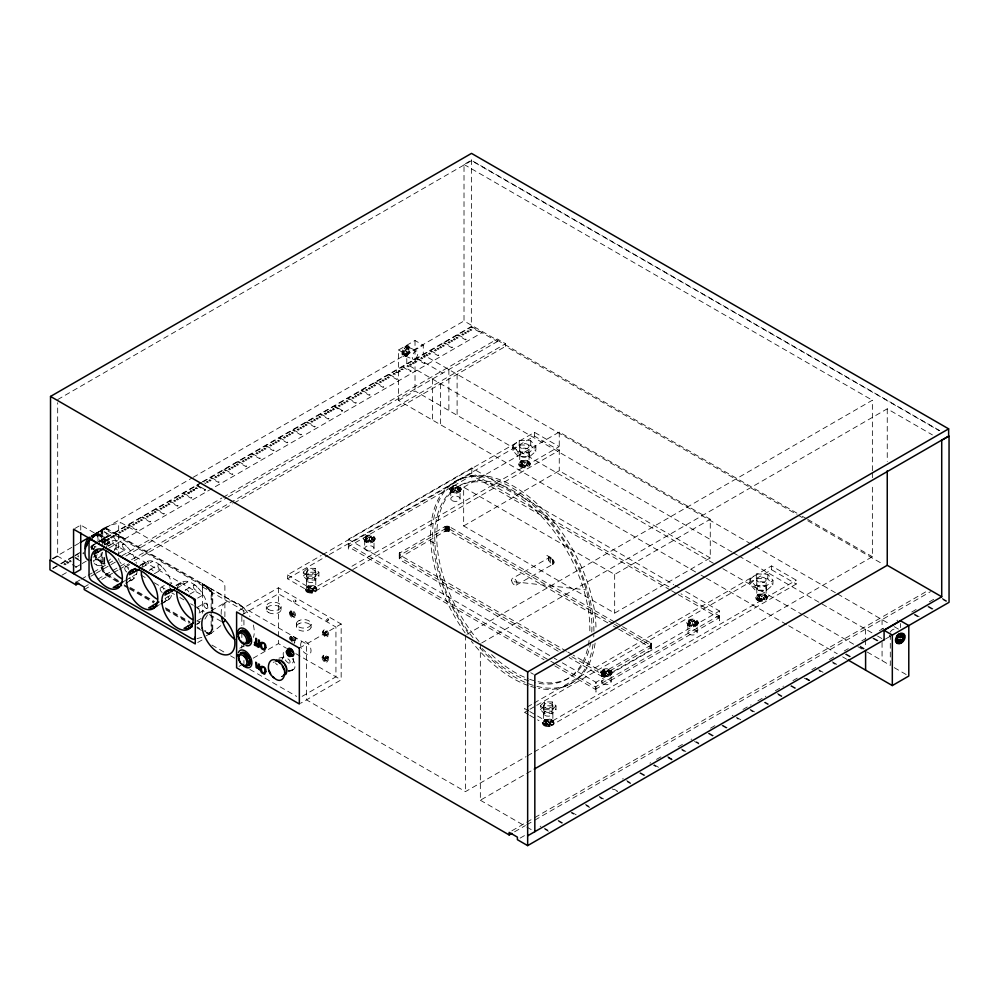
<?xml version="1.0" encoding="UTF-8"?>
<svg xmlns="http://www.w3.org/2000/svg" width="999" height="999" viewBox="0 0 999 999"><rect width="100%" height="100%" fill="white"/><g stroke="black" fill="none" stroke-linecap="round" stroke-linejoin="round"><path stroke-width="0.75" stroke-dasharray="5 3.75" d="M552.684 564.235L552.684 558.791L546.853 555.369M554.845 665.933L595.342 689.31L595.991 682.28L719.505 610.976L719.505 620.766L718.843 615.634L681.043 593.818M595.342 689.31L718.843 618.006L719.505 610.976L681.817 589.21M622.602 626.635L650.824 642.919L651.298 644.929L604.482 671.803L601.435 671.428L573.226 655.144M651.585 644.155L650.824 650.137L604.482 676.56L601.435 676.186L569.193 657.567M101.798 532.854L101.948 531.58A7.005 4.046 60 0 1 105.457 529.557L207.642 588.561A7.005 4.046 60 0 1 211.151 594.63L211.151 630.869A7.005 4.046 60 0 1 207.642 632.891M212.125 629.12L211.975 630.394A7.005 4.046 60 0 1 208.466 632.417L204.595 630.357M324.725 633.641L323.801 631.793M325.524 634.103L326.785 635.227L325.524 634.103L324.937 635.776L324.887 633.553L323.464 632.529M324.9 633.016L325.487 631.343L326.111 631.905C323.963 633.553 328.833 635.976 325.686 633.478M324.937 635.776L325.362 634.203M325.524 633.566L326.111 631.905M326.623 635.327L326.96 634.602M614.535 621.977L448.888 526.398L445.005 526.56L399.25 553.309L399.887 555.069L566.508 651.261M106.443 547.14C107.542 542.22 112.687 539.248 117.507 540.759A22.128 12.775 60 0 1 136.376 563.299M137.2 569.58A22.128 12.775 60 0 1 136.663 573.95L135.102 577.397L132.617 579.707L125.886 583.591M141.846 567.582C142.957 562.662 148.102 559.69 152.909 561.201A22.128 12.775 60 0 1 171.778 583.741M177.26 588.024C178.359 583.104 183.504 580.132 188.312 581.643A22.128 12.775 60 0 1 208.004 610.464M207.48 614.822L204.695 619.417M281.98 659.515L283.316 657.604M282.143 658.054L283.491 656.73M323.651 656.855L324.45 658.728L323.164 657.417C324.188 655.756 325.637 660.539 323.489 656.955M325.025 659.44L326.149 660.839L325.025 659.44L324.038 660.689L323.476 659.989L324.45 658.728M324.613 658.366L325.599 657.105L326.161 657.804L325.187 659.065L325.986 660.938M326.149 660.839L325.187 659.065M282.18 657.979L282.729 657.28M104.283 544.03L104.283 537.799L96.041 533.041L92.757 536.85L91.109 535.901M97.877 541.495A9.316 5.382 -60 0 0 93.219 534.865L91.933 535.414L93.581 536.376L96.866 532.567L99.438 531.48A16.296 9.416 -60 0 1 106.905 545.654M97.09 533.166L93.794 536.975L91.521 536.613L92.969 537.45L97.09 533.166L104.695 537.562L104.695 545.067M91.221 538.399L102.66 528.758M406.156 349.088L407.842 347.477L408.678 347.839L408.903 350.012L407.192 351.573L407.442 353.671L405.681 355.307L404.857 354.932L404.645 352.822L405.482 353.184L403.783 354.782L402.947 354.408L402.722 352.235L404.433 350.661L404.195 348.564L405.944 346.94L406.78 347.315L406.98 349.463L406.156 349.088L405.944 346.94M406.98 349.463L408.678 347.839M303.321 572.127L307.367 568.269L315.16 568.369L318.918 572.315L318.918 576.211L314.885 580.069L307.08 579.969L303.321 576.023L303.321 572.127L307.08 576.073L307.08 579.969M303.321 576.023L307.367 572.177L315.16 572.265L318.918 576.211M307.08 576.073L314.885 576.161L318.918 572.315M540.409 705.719L544.455 701.86L552.247 701.96L556.006 705.906L556.006 709.802L551.972 713.661L544.168 713.561L540.409 709.615L540.409 705.719L544.168 709.665L544.168 713.561M540.409 709.615L544.455 705.769L552.247 705.856L556.006 709.802M544.168 709.665L551.972 709.765L556.006 705.906M220.804 625.649L211.264 633.216M402.947 354.408L404.645 352.822M403.783 354.782L403.546 352.597L405.269 351.024L405.02 348.938L406.78 347.315M404.857 354.932L406.605 353.309L406.368 351.211L408.079 349.65L407.842 347.477M161.289 604.033L168.019 600.149L170.504 597.839L172.078 594.38L163.062 599.587M293.644 600.561C292.52 602.834 296.978 602.322 295.879 600.349C293.831 598.925 294.131 600.811 294.568 602.172M294.955 599.812L295.879 601.41M293.644 638.299C292.52 640.571 296.978 640.047 295.879 638.074C293.718 636.688 294.181 638.523 294.568 639.897M295.092 637.499L295.879 639.148M326.461 619.392L327.11 621.078L328.659 619.43L327.772 618.631L326.323 619.43L327.247 621.028M327.635 618.681L328.559 620.279M282.48 675.848L281.543 676.71L285.077 674.675M326.461 657.13L327.11 658.803L328.659 657.155L327.772 656.368L326.323 657.167L327.247 658.766M327.635 656.405L328.559 658.016M512.862 445.866L519.218 440.309L530.731 440.709L535.876 446.665L535.876 451.236L529.52 456.78L518.019 456.381L512.862 450.424L512.862 445.866L518.019 451.823L518.019 456.381M512.862 450.424L519.218 444.88L530.731 445.279L535.876 451.236M518.019 451.823L529.52 452.222L535.876 446.665M749.949 579.457L756.305 573.901L767.819 574.3L772.964 580.257L772.964 584.827L766.608 590.372L755.107 589.972L749.949 584.015L749.949 579.457L755.107 585.414L755.107 589.972M749.949 584.015L756.305 578.471L767.819 578.871L772.964 584.827M755.107 585.414L766.608 585.814L772.964 580.257M373.389 541.558L374.238 540.884M459.453 491.92L460.314 491.246M610.476 675.149L611.338 674.475M696.553 625.511L697.402 624.837M549.425 557.38L548.851 558.054A3.846 2.198 60.4 0 0 550.811 563.486A3.846 2.198 60.4 0 0 554.033 562.3L552.684 558.791A3.846 2.198 60.4 0 0 549.987 557.217L512.412 578.409M307.105 586.625L307.829 586.101M520.367 461.376L521.091 460.839M544.193 720.217L544.917 719.692M757.454 594.967L758.179 594.43M96.041 533.041L93.469 534.915A16.296 9.416 -60 0 0 91.583 536.8M91.933 549.075L92.258 545.991A4.071 2.348 -60 0 0 93.556 544.38M91.933 546.228L91.109 546.703M104.283 537.799L101.711 539.672A16.296 9.416 -60 0 0 99.813 541.558M94.118 552.722L96.866 559.065L99.438 557.192A16.296 9.416 -60 0 0 103.871 551.972M371.316 536.076L369.343 538.099L371.316 536.076L373.364 537.25L371.341 539.235L373.364 537.25M457.38 486.426L455.407 488.461L457.38 486.426L459.428 487.612L457.405 489.597L459.428 487.612M608.403 669.667L606.43 671.69L608.403 669.667L610.451 670.841L608.428 672.827L610.451 670.841M694.48 620.029L692.494 622.052L694.48 620.029L696.528 621.203L694.505 623.189L696.528 621.203M365.309 540.397L367.32 538.399L365.309 540.397L367.37 541.583L369.355 539.547L371.316 541.583L373.376 540.397L371.341 538.386M367.37 541.583L369.355 539.547M451.373 490.746L453.384 488.748L451.373 490.746L453.434 491.933L455.419 489.91L457.392 491.933L459.44 490.746L457.405 488.736M453.434 491.933L455.419 489.91M606.443 673.151L604.457 674.313L602.397 673.126L604.457 675.174L606.443 673.151L608.416 675.174L606.443 674M690.471 623.201L690.471 622.352L688.461 624.338L690.521 625.536L692.507 623.501L694.48 625.524L692.507 623.501M690.521 625.536L692.507 624.363M796.89 513.149L464.011 320.954L464.011 164.473L471.341 160.24L939.609 430.581M57.68 399.575L471.503 160.664L939.172 430.669M74.763 528.533L80.744 525.087L202.435 595.342L202.597 583.841L243.931 607.704L243.931 613.798M695.616 571.99L398.564 400.487L398.564 350L415.022 340.497L423.264 345.254L423.264 354.757L753.895 545.654M52.335 558.641L73.277 546.54M74.625 545.766L78.671 543.431M90.797 536.438L191.845 478.096M193.194 477.31L464.011 320.954M103.234 529.757L104.058 529.283M52.91 558.965L57.68 556.206L57.68 402.684M398.564 350L406.793 354.757L423.264 345.254M92.969 537.45L93.794 536.975M96.266 533.641L103.871 538.036L104.695 537.562M52.647 568.256L59.391 564.36M60.739 563.586L74.226 555.794M75.574 555.019L80.969 551.898M91.746 545.679L97.14 542.557M98.489 541.783L200.974 482.617M202.322 481.843L471.341 326.523L471.503 156.294M53.059 568.481L59.815 564.585M61.164 563.811L73.327 556.793M74.675 556.006L81.431 552.11M90.884 546.653L97.627 542.757M98.988 541.97L201.636 482.717M202.984 481.93L471.753 326.76M67.47 562.075L66.458 562.649L67.657 563.349L68.669 562.762M78.584 555.656L77.572 556.231L78.771 556.93M83.804 552.647L82.792 553.221L83.991 553.921M106.031 539.81L105.032 540.384L106.231 541.083L107.23 540.496M190.984 490.759L189.897 491.396L191.184 492.032M196.204 487.749L195.105 488.386L197.402 488.436L196.116 487.799M324.45 413.711L325.537 413.074L326.735 413.773L325.649 414.398L324.45 413.711L325.724 414.348M329.658 410.701L330.756 410.065L331.955 410.764L330.856 411.388L329.658 410.701L330.944 411.338M333.354 408.566L332.267 409.19L333.554 409.84M399.375 370.454L398.289 371.079L399.563 371.728M401.985 368.943L400.899 369.568L403.184 369.63L401.985 368.943L403.097 369.68M103.047 542.245L107.979 539.398M141.496 520.716L142.507 520.129L141.309 519.443L140.297 520.029L141.496 520.716M188.486 493.593L189.585 492.957L188.386 492.27L187.288 492.894L188.486 493.593L187.375 492.844M191.096 492.082L192.183 491.446L190.896 490.809M193.706 490.584L194.793 489.947L193.594 489.248L192.507 489.885L193.706 490.584L192.595 489.835M333.466 409.877L334.553 409.253L333.279 408.616M399.488 371.765L400.574 371.141L399.288 370.492M105.107 544.492L110.502 541.383M105.532 544.692L112.138 540.871L113.436 543.106M108.054 546.216L117.507 540.759M204.758 490.372L205.544 489.91L197.352 485.177M341.92 411.176L342.707 410.726L334.503 405.994M410.539 371.566L411.326 371.104L403.047 366.421M479.945 331.493L479.245 331.893L471.053 327.16M61.975 575.187L67.37 572.065M75.474 567.395L80.882 564.273M82.23 563.498L86.289 561.151M93.032 557.255L98.439 554.133M109.241 547.902L482.017 332.679M93.519 552.847L96.266 559.19L97.09 558.716L104.695 563.099L104.695 557.092M114.86 548.951L123.102 544.193M118.956 553.309L126.011 549.238M96.266 559.19L103.871 563.573L104.695 563.099M75.974 582.267L80.032 579.932M81.381 579.145L86.788 576.036M88.137 575.249L92.183 572.914M93.531 572.127L107.043 564.335M108.391 563.548L113.799 560.439M121.903 555.756L221.84 498.051M223.189 497.277L497.365 338.986L505.606 343.731L505.606 346.303L797.002 514.535M90.809 576.273L94.855 573.938M96.204 573.151L109.69 565.372M111.039 564.597L117.782 560.701M125.874 556.031L226.998 497.639M228.346 496.865L497.365 341.546L497.365 338.986M398.564 400.487L415.022 390.984L713.423 563.261M84.216 587.025L88.262 584.677M97.715 579.22L111.226 571.428M112.575 570.641L126.074 562.849M131.481 559.727L505.606 343.731M84.216 589.585L90.959 585.689M101.773 579.457L112.575 573.214M113.923 572.439L117.982 570.092M119.331 569.318L128.784 563.861M134.178 560.739L232.779 503.808M234.128 503.034L505.606 346.303M125.337 567.095L130.045 564.385M140.509 564.934L145.904 561.825M139.698 565.846L147.552 561.313L148.839 563.548M142.657 567.12L152.909 561.201M122.278 582.255L125.187 580.581M125.974 580.119L136.663 573.95M126.036 583.066L133.878 578.533L132.592 576.298M150.262 569.393L158.504 564.635M154.358 573.751L161.413 569.68M160.752 587.537L164.273 585.501M175.911 585.377L181.306 582.267M176.336 585.576L182.954 581.755L184.241 583.99M175.961 588.773L188.312 581.643M156.943 606.106L159.403 604.682M160.639 603.958L169.293 598.975L167.994 596.74M185.677 589.835L193.906 585.077M189.76 594.193L196.815 590.122M202.435 586.913L243.931 610.689L241.483 612.1M197.652 598.101L202.435 595.342M197.327 607.305L204.383 603.221M199.063 613.024L207.293 608.266M211.164 610.726L226.636 601.798M196.791 621.003L201.298 618.393M196.84 623.95L199.75 622.265M196.691 624.475L199.388 622.914M348.339 549.088L348.339 539.285L471.84 467.982L673.738 584.552M349.975 571.191L312.188 593.019L287.487 578.758L287.487 574.949L321.228 555.469M322.577 554.695L534.49 432.342L559.19 446.603L351.323 566.608M287.487 578.758L327.972 555.382M329.333 554.595L534.49 436.151L559.19 450.412L351.323 570.417M367.345 539.26L365.309 537.262L367.37 536.076L369.343 537.237M453.409 489.622L451.373 487.612L453.434 486.426L455.407 487.599M238.986 610.551L278.421 587.787L341.159 624.013L341.159 679.844L300.537 703.308M365.309 538.111L367.37 536.076M451.373 488.474L453.434 486.426M209.865 632.692L210.689 632.217M241.833 614.947L278.421 593.818L335.939 627.022L335.939 676.835L299.338 697.964M463.673 487.25L559.253 432.067L710.264 519.243L710.264 557.942L614.672 613.124L463.673 525.949L463.673 487.25L614.672 574.437L710.264 519.243M371.316 540.721L373.376 539.535M457.392 491.083L459.44 489.897M197.715 642.507L202.597 639.685L205.257 641.221M287.487 574.949L312.188 589.21L345.929 569.73M290.209 611.226L291.196 610.651M292.183 613.973L291.521 611.775L292.183 613.973L293.481 613.786L293.806 614.622L292.507 614.822L293.319 616.92L292.507 614.822M292.108 614.772L290.809 614.972L290.484 614.123L293.481 616.833M293.481 613.786L293.644 614.722M239.772 648.189L243.644 645.953M293.906 617.619L294.892 617.057M607.817 622.852L448.888 531.156L445.005 531.306L399.25 558.066L399.887 559.827L559.79 652.135M463.673 525.949L559.253 470.754L710.264 557.942M239.036 666.37L242.707 664.248M253.209 658.179L278.421 643.631L286.451 648.264M290.209 636.875L291.196 636.313M292.033 637.587C290.247 637.037 293.506 638.199 292.457 639.66L293.881 640.821L292.295 639.747L291.87 637.687M290.397 639.248L291.82 639.485L290.397 639.248L291.995 640.309L292.257 642.469M290.572 640.072L290.559 639.148M292.62 640.484L293.881 640.821M293.906 643.281L294.892 642.719M323.276 630.406L324.263 629.845M325.487 631.343L325.949 631.992M299.338 648.151L341.159 624.013M324.3 635.227L325.1 635.689M326.973 636.813L327.959 636.238M288.399 671.64L290.672 670.329L288.336 670.541M293.369 669.567L290.309 671.078L288.212 670.841M322.889 655.744L323.863 655.182M325.599 657.105L326.161 657.804M326.586 662.15L327.572 661.575M466.808 634.365L872.364 400.224L872.364 471.503M481.693 642.969L887.249 408.816L932.417 434.902M527.272 706.98L532.679 703.87M534.028 703.084L771.578 565.933L796.278 580.194L796.278 584.003L549.275 726.61L537.574 719.854M528.471 710.801L524.575 708.541L524.575 712.349L528.621 710.014M529.97 709.228L535.377 706.118M536.725 705.331L771.578 569.742L796.278 584.003M604.432 672.864L602.397 670.853L604.457 669.667L606.43 670.829M688.461 624.338L690.496 623.214L688.473 621.216L690.521 620.029L692.494 621.191M602.397 671.703L604.457 669.667M688.473 622.065L690.521 620.029M608.416 674.313L610.464 673.126L610.464 673.988L608.428 672.827M694.48 624.675L696.528 623.488L696.528 624.338L694.505 623.189M556.193 664.335L595.342 686.937L718.843 615.634M537.574 716.046L549.275 722.801L796.278 580.194M202.435 583.928L306.506 644.018L306.506 699.862L465.459 791.633L526.098 756.63M527.435 755.856L532.829 752.746M534.178 751.96L872.364 556.718L872.364 483.891M480.344 643.743L480.344 800.236L532.892 769.892M511.863 830.806L525.374 823.014M526.723 822.227L533.478 818.331M534.827 817.557L927.859 590.634M514.572 831.817L525.374 825.574M526.723 824.799L533.478 820.903M534.827 820.117L930.556 591.645M520.104 838.124L525.499 835.014M540.159 826.548L540.871 826.136M622.514 778.995L623.214 778.596M649.962 763.149L650.661 762.749M656.518 759.365L661.912 756.255M678.121 746.89L683.528 743.78M691.046 739.435L691.745 739.023M710.539 728.184L715.933 725.062M732.217 715.659L732.929 715.259M742.956 709.465L751.061 704.782M757.804 700.886L765.908 696.216M775.361 690.746L783.466 686.076M792.919 680.619L798.326 677.497M811.837 669.692L815.883 667.357M829.395 659.565L834.789 656.443M844.242 650.986L848.301 648.638M861.8 640.846L865.858 638.511M879.357 630.706L884.764 627.584M896.915 620.579L897.614 620.167M911.775 612L917.182 608.878M929.332 601.86L934.739 598.738M885.351 639.098L890.971 635.851M458.391 479.857L460.477 478.671M516.221 585.089L553.246 564.06M566.096 686.001L568.169 684.827M602.397 673.126L604.407 671.99L602.397 670.853M602.397 673.988L604.432 672.827M103.484 528.284L111.014 524.937L120.317 522.789M210.452 633.691L205.644 636.026M405.769 356.231L406.78 355.744M93.581 536.376L94.868 535.826A9.316 5.382 -60 0 1 99.525 542.445M96.866 532.567L105.107 537.325L107.68 536.226A16.296 9.416 -60 0 1 114.673 551.698M104.283 564.298L96.041 559.54L93.469 560.626A16.296 9.416 -60 0 0 101.711 565.384L104.283 564.298L104.283 556.505M519.967 464.185L519.967 465.034L522.44 464.235L522.44 463.386L519.967 464.185L521.416 465.634L523.826 464.797L525.237 467.082L527.747 466.246L526.298 463.986L528.771 463.186L528.771 464.036L526.298 464.847L526.298 463.986M519.967 465.034L521.416 466.483L523.826 465.646L525.237 467.082M306.705 589.447L306.705 590.297L309.178 589.497L309.178 588.636L306.705 589.447L308.154 590.884L310.564 590.047L311.975 592.345L314.485 591.495L313.037 589.248L315.509 588.436L315.509 589.298L313.037 590.097L313.037 589.248M306.705 590.297L308.154 591.745L310.564 590.909L311.975 592.345M757.055 597.777L757.055 598.626L759.527 597.827L759.527 596.977L757.055 597.777L758.503 599.225L760.913 598.389L762.324 600.674L764.834 599.837L763.386 597.577L765.858 596.778L765.858 597.627L763.386 598.438L763.386 597.577M757.055 598.626L758.503 600.074L760.913 599.238L762.324 600.674M543.793 723.039L543.793 723.888L546.266 723.089L546.266 722.24L543.793 723.039L545.242 724.487L547.652 723.651L549.063 725.936L551.573 725.099L550.124 722.839L552.597 722.04L552.597 722.889L550.124 723.701L550.124 722.839M543.793 723.888L545.242 725.336L547.652 724.5L549.063 725.936M528.771 463.186L527.322 461.725L524.862 462.562L524.887 463.411L527.322 462.587L528.771 464.036M315.509 589.298L314.061 587.837L311.626 588.661L311.626 587.812L314.061 586.987L315.509 588.436M765.858 596.778L764.41 595.317L761.95 596.153L761.975 597.002L764.41 596.178L765.858 597.627M546.266 723.089L544.817 720.828L547.34 719.992L548.738 721.415L551.148 720.579L552.597 722.04M547.34 719.992L548.726 722.252L551.148 721.44L552.597 722.889M522.44 464.235L520.991 461.975L523.501 461.138L524.912 462.574M520.991 462.837L523.501 462L524.887 463.411M525.237 466.221L527.747 465.384M309.178 589.497L307.729 587.237L310.239 586.401L311.601 587.824M307.729 588.086L310.239 587.25L311.626 588.661M311.975 591.483L314.485 590.646M759.527 597.827L758.079 595.566L760.601 594.73L762 596.166M758.079 596.428L760.601 595.591L761.975 597.002M762.324 599.812L764.834 598.975M544.817 721.69L547.34 720.841M549.063 725.074L551.573 724.238M129.383 580.706L132.617 579.707M164.785 601.148L168.019 600.149M273.227 662.312L274.45 661.937M201.835 637.362L196.378 638.773M291.521 611.775C289.423 611.45 293.519 614.959 290.484 614.123M292.67 614.722L293.806 614.622M552.684 560.851L553.821 560.976M197.677 621.341L200.187 621.59M514.323 581.755L586.188 589.897M548.688 721.415L548.726 722.252M405.494 353.159L405.681 355.307M107.455 529.582L105.245 528.521A8.167 4.708 60 0 0 101.161 530.881L100.986 541.783M206.468 632.392L208.679 633.441A8.167 4.708 60 0 0 212.762 631.093L212.762 594.368A8.167 4.708 60 0 0 208.679 587.287L106.069 528.046A8.167 4.708 60 0 0 101.985 530.407L101.798 543.518M206.531 633.354L207.854 633.928A8.167 4.708 60 0 0 211.938 631.568L211.975 594.155A7.005 4.046 60 0 0 208.466 588.086L106.581 529.095M407.505 345.691L408.329 346.066M408.878 347.39L416.82 350.911M408.079 349.65L408.903 350.012M404.195 348.564L405.02 348.938M406.368 351.211L407.192 351.573M404.433 350.661L405.269 351.024M406.605 353.309L407.442 353.671M402.722 352.235L403.546 352.597M405.419 356.019L413.361 359.54M403.296 356.181L404.133 356.556M430.756 541.333L434.99 543.493M688.473 621.216L690.471 622.352M451.373 487.612L453.384 488.748M365.309 537.262L367.32 538.399M694.505 622.327L696.528 623.488M457.405 489.597L459.44 490.746M608.428 671.977L610.464 673.126M371.341 539.235L373.376 540.397M464.011 164.473L872.364 400.224M802.284 516.258L806.33 518.593M807.679 519.368L872.364 556.718M471.341 326.523L497.365 341.546M798.351 515.322L802.397 517.657M807.791 520.766L883.341 564.385M942.307 598.426L946.99 601.136M942.769 599.512L946.278 601.535M458.029 334.677L466.221 339.41L465.522 339.822L457.33 335.09M928.583 606.356L933.253 609.053M927.871 606.755L932.554 609.465M444.305 342.607L452.497 347.34L451.798 347.739L443.606 343.007M914.847 614.273L919.53 616.982M914.147 614.685L917.656 616.708M430.581 350.524L438.773 355.257L438.074 355.669L429.882 350.936M755.244 546.428L836.188 593.156M837.537 593.943L890.296 624.4M894.142 626.623L899.275 629.582M416.72 358.054L442.744 373.089M416.858 358.454L425.05 363.186L424.35 363.586L416.146 358.853M732.042 552.047L406.793 364.26L406.793 354.757M733.391 552.822L737.437 555.157M738.785 555.931L876.16 635.252M877.484 636.013L884.09 639.822M873.601 638.099L878.358 640.746M402.347 366.833L410.626 371.516M872.889 638.498L877.659 641.158M396.678 372.003L397.877 372.689M389.323 374.35L397.515 379.083L396.815 379.483L388.623 374.75M859.877 646.016L864.56 648.726M860.339 647.102L863.848 649.125M722.876 568.718L802.472 614.672M803.82 615.446L856.43 645.816M857.779 646.603L865.871 651.273M867.219 652.047L890.296 665.371L890.296 631.98M894.255 667.657L908.79 676.048M375.599 382.267L383.791 387L383.092 387.412L374.9 382.679M846.153 653.945L850.823 656.643M845.441 654.345L850.124 657.055M701.011 575.099L705.057 577.447M706.405 578.221L787.349 624.949M788.698 625.736L837.262 653.771M842.656 656.892L846.702 659.228M361.875 390.197L370.067 394.93L369.368 395.329L361.176 390.597M832.417 661.862L837.1 664.572M832.891 662.949L835.226 664.298M675.087 585.327L680.469 588.436M348.151 398.114L356.343 402.847L355.644 403.259L347.452 398.526M818.693 669.792L823.376 672.489L822.676 672.901L819.168 670.866M668.905 586.8L471.84 473.026L348.339 544.33L549.45 660.439M670.254 589.959L471.84 475.399L348.339 546.703L544.043 659.702M671.603 590.734L676.997 593.856M678.346 594.63L718.843 618.006M806.23 678.346L809.739 680.369M334.428 406.044L342.62 410.776M806.143 678.383L809.652 680.419M333.728 406.443L341.995 411.126M804.27 678.121L809.04 680.769M330.669 410.114L331.868 410.814M694.48 620.879L696.528 622.065M457.38 487.287L459.428 488.474M325.449 413.124L326.648 413.823M688.461 623.488L690.521 624.675M320.779 413.923L328.971 418.656L328.271 419.056L320.08 414.323M791.333 685.589L796.016 688.286M451.373 489.897L453.434 491.083M790.634 685.988L795.316 688.698M552.809 560.926L553.471 563.886M307.055 421.84L315.247 426.573L314.548 426.985L306.356 422.252M777.609 693.518L782.292 696.216M778.071 694.592L781.58 696.615M293.331 429.77L301.523 434.503L300.824 434.902L292.632 430.169M765.047 702.11L768.568 704.145M764.347 702.522L767.856 704.545M615.884 622.752L621.253 625.861M613.199 623.576L448.888 528.783L445.005 528.933L399.25 555.681L399.887 557.442L563.811 652.085M614.535 624.35L619.917 627.459M621.253 628.234L650.824 645.304L651.298 647.315L604.033 674.238L601.435 673.813L571.878 656.743M613.199 625.948L617.232 628.284M618.568 629.058L650.824 647.677L651.585 648.913M279.608 437.687L287.799 442.42L287.1 442.832L278.908 438.099M750.162 709.365L754.844 712.062M750.624 710.439L752.971 711.788M265.884 445.616L274.076 450.349L273.376 450.749L265.185 446.016M736.438 717.282L741.121 719.992L740.409 720.391L736.9 718.368M252.16 453.534L260.352 458.266L259.653 458.678L251.461 453.946M722.714 725.212L727.397 727.909M722.002 725.611L726.685 728.321M608.403 670.516L610.451 671.703M371.316 536.925L373.364 538.111M238.436 461.463L246.628 466.196L245.929 466.595L237.737 461.863M708.99 733.129L713.673 735.838M567.844 652.035L571.878 654.37M708.279 733.541L712.961 736.238M365.309 539.535L367.37 540.721M348.339 539.285L552.922 657.404M554.27 658.191L556.967 659.74M562.35 662.849L595.991 682.28L595.991 692.07L595.342 686.937M224.713 469.38L232.904 474.113L232.205 474.525L224.013 469.792M696.428 741.733L698.776 743.081M694.555 741.458L699.238 744.168M550.799 661.226L554.845 663.561M210.989 477.31L219.181 482.042L218.481 482.442L210.29 477.709M681.53 748.975L686.213 751.685M682.005 750.062L684.34 751.41M204.62 482.892L205.819 483.578M530.769 672.714L533.466 674.275M667.906 756.855L672.589 759.552M197.265 485.239L205.457 489.96M667.807 756.905L671.328 758.928M196.566 485.639L204.845 490.322M668.281 757.979L671.877 759.964M193.506 489.31L194.705 489.997M188.287 492.32L189.485 493.007M183.629 493.106L191.82 497.839L191.121 498.239L182.929 493.506M654.183 764.772L658.853 767.482L658.154 767.881L653.471 765.184M169.905 501.023L178.097 505.756L177.397 506.168L169.206 501.436M640.446 772.702L645.129 775.399M639.747 773.101L644.43 775.811M529.77 711.55L536.276 715.296M524.575 712.349L528.471 714.597M529.77 715.346L536.276 719.105M156.181 508.953L164.373 513.686L163.674 514.085L155.482 509.353M626.723 780.619L630.244 782.654M627.197 781.705L630.706 783.728M142.457 516.883L150.649 521.603L149.95 522.015L141.746 517.282M614.173 789.222L617.682 791.245L616.982 791.658L612.3 788.948M128.734 524.8L136.925 529.532L136.214 529.932L128.022 525.212M599.275 796.465L603.958 799.175M599.75 797.552L602.085 798.9M115.01 532.729L123.202 537.45L122.49 537.862L114.298 533.129M585.551 804.395L589.06 806.418M586.026 805.481L589.535 807.504M104.608 531.93L112.837 536.688M96.179 535.139L97.827 536.088M101.274 540.646L109.478 545.379M571.828 812.312L576.51 815.022L575.811 815.421L571.128 812.724M100.574 541.058L108.766 545.791M295.779 653.646L341.159 679.844M96.116 546.915L94.917 546.228L93.906 546.803L95.105 547.502M128.696 567.994L121.965 564.11A4.658 2.685 60 0 1 119.643 561.65M140.822 574.987L147.552 578.883M154.283 582.767L165.047 588.985M171.778 592.869L174.475 594.43M179.857 597.539L183.903 599.862M190.634 603.746L193.319 605.307M194.668 606.081L204.096 611.525M209.478 614.635L221.591 621.628M90.659 547.415L94.218 549.462M558.104 820.241L562.787 822.939M558.566 821.328L562.087 823.351M96.866 559.065L105.107 563.823M94.193 563.561L96.541 564.922M118.244 580.506L106.281 573.414A7.005 4.046 60 0 1 102.772 567.345L102.622 552.185M130.394 587.512L154.67 601.535M165.472 607.767L189.76 621.79M118.769 581.755L105.457 573.888A7.005 4.046 60 0 1 101.948 567.819L101.811 565.496M124.176 584.865L128.222 587.212M129.57 587.986L153.846 602.01M165.472 608.703L190.285 623.039M197.028 626.935L199.725 628.496M204.645 631.318L207.342 632.879M75 557.167L78.509 559.203M544.38 828.171L547.889 830.194M117.383 581.893L105.245 574.675A8.167 4.708 60 0 1 101.161 567.607L100.986 553.733M124.138 585.789L128.184 588.124M129.533 588.911L153.846 602.946M166.009 609.964L188.961 623.214M197.065 627.896L203.821 631.793M75.474 558.254L81.319 561.638M544.842 829.245L548.364 831.268M211.925 645.067L225.262 652.772M230.594 655.844L234.59 658.154M57.118 555.881L78.172 568.044M480.344 800.236L525.524 826.31M526.848 827.085L532.167 830.144M249.85 669.392L296.666 696.415M548.851 557.292L553.471 560.064L553.471 561.313M690.521 620.879L692.494 622.052M453.434 487.287L455.407 488.461M604.457 670.516L606.43 671.69M367.37 536.925L369.343 538.099M455.419 490.771L457.392 491.933M369.355 540.409L371.316 541.583M206.531 586.8L207.854 587.774A8.167 4.708 60 0 1 211.938 594.842L212.113 596.478M107.405 575.174L106.069 574.2A8.167 4.708 60 0 1 101.985 567.132M766.358 595.641L764.772 594.43M529.27 462.05L527.672 460.839M687.599 624.837L689.223 626.073M450.512 491.246L452.135 492.47M601.523 674.475L603.159 675.711M364.435 540.884L365.322 541.558M553.096 720.903L551.51 719.692M316.009 587.312L314.41 586.101M365.334 541.558L366.059 542.12M763.386 598.438L764.834 599.837M526.298 464.847L527.747 466.246M550.124 723.701L551.573 725.099M313.037 590.097L314.485 591.495M758.079 595.566L759.527 596.977M520.991 461.975L522.44 463.386M544.817 720.828L546.266 722.24M307.729 587.237L309.178 588.636M491.595 654.632L493.756 656.768A110.614 63.349 60.4 0 0 528.246 678.771M482.092 648.451L491.683 657.954A110.614 63.349 60.4 0 0 531.843 681.817M180.045 583.441L181.331 585.676M144.643 562.999L145.929 565.234M165.085 598.413L166.371 600.649M109.228 542.557L110.527 544.792M129.683 577.984L130.969 580.219M95.991 556.181L97.09 558.716M94.393 555.731L96.041 559.54M409.415 347.14L409.777 348.276M291.396 637.424L291.658 639.585M553.933 561.438L554.033 562.3M900.561 623.526L900.561 627.609M887.249 408.816L887.249 461.501M882.067 619.642L882.067 628.746M882.067 642.407L882.067 660.626M872.364 473.051L872.364 477.697M865.596 629.145L865.596 638.261M865.596 639.772L865.596 647.364M771.578 565.933L771.578 569.742M767.819 574.3L767.819 578.871M767.12 597.277L767.12 598.126M766.608 585.814L766.608 590.372M766.133 579.882A4.67 2.697 0 0 1 759.078 582.18A4.67 2.697 0 0 1 759.165 577.509A4.67 2.697 0 0 1 766.133 579.882L766.133 584.452A4.67 2.697 0 0 1 759.078 586.738A4.67 2.697 0 0 1 759.165 582.067A4.67 2.697 0 0 1 766.133 584.452M766.133 588.249L766.133 596.341M764.41 595.317L764.41 596.178M760.913 598.389L760.913 599.238M760.601 594.73L760.601 595.591M758.503 599.225L758.503 600.074M756.792 579.832L756.792 584.39M756.817 588.249L756.817 596.341M756.305 573.901L756.305 578.471M755.793 597.277L755.793 598.126M698.164 622.352L698.164 623.201A5.657 3.272 0 0 1 689.672 626.036A5.657 3.272 0 0 1 689.672 620.379A5.657 3.272 0 0 1 698.164 623.201M697.177 624.163A4.658 2.685 0 0 1 690.184 626.498A4.658 2.685 0 0 1 690.184 621.84A4.658 2.685 0 0 1 697.177 624.163L697.177 632.342M687.861 624.163L687.861 632.342M686.837 622.352L686.837 623.201M651.46 643.631L651.46 649.437M651.298 643.381L651.298 649.687M651.086 643.144L651.086 649.924M650.824 642.919L650.824 650.137M614.672 574.437L614.672 613.124M612.087 671.99A5.657 3.272 0 0 1 603.596 674.824A5.657 3.272 0 0 1 603.596 669.155A5.657 3.272 0 0 1 612.087 671.99L612.087 672.851A5.657 3.272 0 0 1 603.596 675.674A5.657 3.272 0 0 1 603.596 670.017A5.657 3.272 0 0 1 612.087 672.851M611.101 673.813A4.658 2.685 0 0 1 604.12 676.136A4.658 2.685 0 0 1 604.12 671.478A4.658 2.685 0 0 1 611.101 673.813L611.101 681.98M605.706 671.428L605.706 676.186M605.332 671.59L605.332 676.335M604.919 671.715L604.919 676.46M604.482 671.803L604.482 676.56M604.033 671.852L604.033 676.61M603.571 671.877L603.571 676.623M603.109 671.852L603.109 676.61M602.659 671.803L602.659 676.56M602.222 671.715L602.222 676.46M601.81 671.59L601.785 681.98M601.435 671.428L601.435 676.186M600.774 671.99L600.774 672.851M559.253 432.067L559.253 470.754M553.858 722.539L553.858 723.388M552.872 705.818L552.872 709.715M552.872 713.511L552.872 721.59M552.247 701.96L552.247 705.856M551.972 709.765L551.972 713.661M551.148 720.579L551.148 721.44M550.299 558.204L550.299 563.011M549.275 722.801L549.275 726.61M548.851 556.543L548.851 560.464M547.652 723.651L547.652 724.5M545.242 724.487L545.242 725.336M544.455 701.86L544.455 705.769M543.556 705.818L543.556 709.715M543.556 713.511L543.556 721.59M542.532 722.539L542.532 723.388M534.49 432.342L534.49 436.151M530.731 440.709L530.731 445.279M530.032 463.686L530.032 464.535M529.52 452.222L529.52 456.78M529.045 446.291A4.67 2.697 0 0 1 521.99 448.588A4.67 2.697 0 0 1 522.077 443.918A4.67 2.697 0 0 1 529.045 446.291L529.045 450.861A4.67 2.697 0 0 1 521.99 453.146A4.67 2.697 0 0 1 522.077 448.476A4.67 2.697 0 0 1 529.045 450.861M529.045 454.657L529.045 462.737M527.322 461.725L527.322 462.587M523.826 464.797L523.826 465.646M523.501 461.138L523.501 462M521.416 465.634L521.416 466.483M519.705 446.241L519.705 450.799M519.73 454.657L519.73 462.737M519.218 440.309L519.218 444.88M518.706 463.686L518.706 464.535M471.84 467.982L471.84 477.784M465.459 635.152L465.459 791.633M461.076 488.761A5.657 3.272 0 0 1 452.572 491.583A5.657 3.272 0 0 1 452.572 485.926A5.657 3.272 0 0 1 461.076 488.761L461.076 489.61A5.657 3.272 0 0 1 452.572 492.445A5.657 3.272 0 0 1 452.572 486.775A5.657 3.272 0 0 1 461.076 489.61M460.077 490.571A4.658 2.685 0 0 1 453.096 492.907A4.658 2.685 0 0 1 453.096 488.249A4.658 2.685 0 0 1 460.077 490.571L460.077 498.751M457.105 374.3L457.105 415.272M450.774 490.571L450.774 498.751M449.75 488.761L449.75 489.61M449.263 526.56L449.263 531.306M448.876 369.543L448.876 410.527M448.888 526.398L448.888 531.156M448.489 526.273L448.489 531.031M448.052 526.186L448.052 530.944M447.602 526.136L447.602 530.894M447.14 526.111L447.14 530.869M446.678 526.136L446.678 530.894M446.216 526.186L446.216 530.944M445.791 526.273L445.791 531.031M445.379 526.398L445.379 531.156M445.005 526.56L445.005 531.306M440.634 383.803L440.634 424.787M432.405 379.058L432.405 420.03M415.022 340.497L415.022 390.984M399.887 552.609L399.887 559.827M399.612 552.822L399.612 559.602M399.4 553.059L399.4 559.365M399.25 553.309L399.25 559.115M375 538.399L375 539.248A5.657 3.272 0 0 1 366.508 542.082A5.657 3.272 0 0 1 366.508 536.426A5.657 3.272 0 0 1 375 539.248M374.013 540.209A4.658 2.685 0 0 1 367.033 542.544A4.658 2.685 0 0 1 367.033 537.887A4.658 2.685 0 0 1 374.013 540.209L374.013 548.389M364.697 540.209L364.697 548.389M363.686 538.399L363.686 539.248M316.77 588.935L316.77 589.797M315.784 572.215L315.784 576.123M315.784 579.919L315.784 587.999M315.16 568.369L315.16 572.265M314.885 576.161L314.885 580.069M314.061 586.987L314.061 587.837M312.188 589.21L312.188 593.019M311.114 624.3L311.114 627.322M310.564 590.047L310.564 590.909M310.239 586.401L310.239 587.25M308.154 590.884L308.154 591.745M307.367 568.269L307.367 572.177M306.468 572.215L306.468 576.123M306.468 579.919L306.468 587.999M305.444 588.935L305.444 589.797M296.416 623.364L296.416 626.385M281.094 606.48L281.094 609.49M278.421 587.787L278.421 643.631M266.308 606.48L266.308 609.49M243.931 620.017L243.931 626.236M243.931 641.783L243.931 648.001M243.931 660.439L243.931 663.548M241.833 616.458L241.833 625.511M241.833 633.066L241.833 637.587M241.833 645.142L241.833 648.151M224.887 616.708L224.887 586.45A4.658 2.685 60 0 0 221.591 580.744L121.965 523.226A4.658 2.685 60 0 0 118.681 525.137L118.681 553.871M202.597 583.841L202.597 613.249M105.107 537.325L105.107 545.117M103.871 538.036L103.871 544.043M103.871 557.567L103.871 563.573M102.622 544.567L102.772 531.106A7.005 4.046 60 0 1 106.281 529.083M101.798 552.659L101.798 566.371M92.345 536.138L92.345 539.935M92.345 546.465L92.345 549M91.521 546.94L91.521 549.475M80.744 525.087L80.744 531.218M300.799 646.39A7.393 4.271 60 0 1 306.755 642.32A7.393 4.271 60 0 1 310.127 653.671A7.393 4.271 60 0 1 301.323 648.139M287.912 658.841A7.393 4.271 0 0 1 287.912 664.884M277.46 664.884A7.393 4.271 0 0 1 275.549 662.961M278.983 658.166A7.393 4.271 0 0 1 282.692 657.592M293.456 658.279A7.393 4.271 60 0 1 291.021 663.661A7.393 4.271 60 0 1 284.715 659.065M283.878 657.33A7.393 4.271 60 0 1 284.715 650.524M292.195 658.566A8.042 4.645 60 0 1 294.842 667.482A8.042 4.645 60 0 1 289.348 669.168M221.229 614.373A23.402 13.511 60 0 1 231.181 601.048A23.402 13.511 60 0 1 250.012 616.683M253.321 624.999A23.402 13.511 60 0 1 253.459 637.362M185.14 590.584A2.91 1.686 60 0 1 187.125 589.972A2.91 1.686 60 0 1 189.111 592.882M149.663 570.716A2.91 1.686 60 0 1 151.723 569.53A2.91 1.686 60 0 1 153.784 573.101M126.798 572.002A2.91 1.686 60 0 1 125.012 567.407A2.91 1.686 60 0 1 128.584 569.467M162.2 592.432A2.91 1.686 60 0 1 160.302 588.049A2.91 1.686 60 0 1 163.661 589.223M169.905 587.3A2.91 1.686 60 0 1 169.405 586.775M169.905 582.704A2.91 1.686 60 0 1 170.966 583.316M197.078 607.904A2.91 1.686 60 0 1 199.663 611.688A2.91 1.686 60 0 1 197.078 612.487M114.336 550.936A2.91 1.686 60 0 1 115.784 548.863A2.91 1.686 60 0 1 118.307 551.997M119.118 560.564A4.658 2.685 60 0 1 118.681 558.404M110.452 559.003A16.296 9.416 -60 0 1 107.68 561.938M94.805 547.889A9.316 5.382 -60 0 1 93.219 549.562M292.37 642.045A3.696 2.135 60 0 1 290.896 636.55A3.696 2.135 60 0 1 295.18 639.023A3.696 2.135 60 0 1 293.718 642.819M289.535 639.397A3.696 2.135 60 0 1 292.407 637.287A3.696 2.135 60 0 1 294.33 642.894M890.234 632.13A4.658 3.022 -53 0 1 896.578 630.182M890.234 636.763A4.658 3.022 -53 0 1 889.497 635.277M590.721 642.282A110.614 63.349 60.4 0 1 536.7 681.368M533.916 680.644A110.614 63.349 60.4 0 1 529.67 679.295M479.045 641.508A110.614 63.349 60.4 0 1 440.996 509.203A110.614 63.349 60.4 0 1 529.295 501.923A110.614 63.349 60.4 0 1 591.783 632.217M593.031 644.28A116.433 66.683 60.4 0 1 538.498 688.361M535.589 687.737A116.433 66.683 60.4 0 1 529.67 686.038M528.171 685.526A116.433 66.683 60.4 0 1 471.403 641.308M465.109 632.916A116.433 66.683 60.4 0 1 477.085 476.486A116.433 66.683 60.4 0 1 593.731 636.962M595.104 643.106A116.433 66.683 60.4 0 1 534.715 685.776M533.229 685.339A116.433 66.683 60.4 0 1 478.196 645.829M468.943 634.178A116.433 66.683 60.4 0 1 475.824 475.312A116.433 66.683 60.4 0 1 595.991 629.67M589.098 640.396A110.614 63.349 60.4 0 1 534.627 682.542M473.014 637.837A110.614 63.349 60.4 0 1 435.264 548.963L434.665 536.825A110.614 63.349 60.4 0 1 514.647 494.068A110.614 63.349 60.4 0 1 589.71 633.391M292.307 669.867L291.408 670.704L292.307 669.867M299.138 620.504L297.802 621.303A7.393 4.271 0 0 0 302.322 628.021A7.393 4.271 0 0 0 310.951 622.827A7.393 4.271 0 0 0 299.138 620.504M299.138 623.526L297.802 624.325A7.393 4.271 0 0 0 302.322 631.043A7.393 4.271 0 0 0 310.951 625.836A7.393 4.271 0 0 0 299.138 623.526M64.86 563.586L63.849 564.16L65.047 564.847L66.059 564.273L64.86 563.586M70.08 560.564L69.068 561.151L70.267 561.838L71.279 561.263L70.08 560.564M92.308 547.727L91.296 548.314L92.495 549L93.506 548.426L92.308 547.727M108.641 538.299L107.63 538.886L108.829 539.572L109.84 538.998L108.641 538.299M111.251 536.8L110.24 537.375L111.438 538.074L112.45 537.487L111.251 536.8M113.861 535.289L112.85 535.876L114.048 536.563L115.06 535.988L113.861 535.289M119.755 531.88L118.756 532.467L119.955 533.154L120.954 532.579L119.755 531.88M122.365 530.382L121.366 530.956L122.565 531.655L123.564 531.068L122.365 530.382M124.975 528.871L123.963 529.458L125.162 530.144L126.174 529.57L124.975 528.871M127.585 527.372L126.573 527.947L127.772 528.646L128.784 528.059L127.585 527.372M133.479 523.963L132.48 524.537L133.679 525.237L134.678 524.65L133.479 523.963M136.089 522.452L135.09 523.039L136.289 523.726L137.288 523.151L136.089 522.452M138.699 520.954L137.687 521.528L138.886 522.227L139.897 521.64L138.699 520.954M147.203 516.033L146.204 516.62L147.402 517.307L148.401 516.733L147.203 516.033M149.813 514.535L148.814 515.109L150.012 515.809L151.011 515.222L149.813 514.535M152.422 513.024L151.423 513.611L152.622 514.298L153.621 513.723L152.422 513.024M155.032 511.525L154.021 512.1L155.22 512.787L156.231 512.212L155.032 511.525M160.926 508.116L159.927 508.691L161.126 509.39L162.125 508.803L160.926 508.116M163.536 506.605L162.537 507.192L163.736 507.879L164.735 507.305L163.536 506.605M166.146 505.107L165.147 505.681L166.346 506.368L167.345 505.794L166.146 505.107M168.756 503.596L167.745 504.17L168.943 504.87L169.955 504.283L168.756 503.596M174.663 500.187L173.651 500.774L174.85 501.461L175.861 500.886L174.663 500.187M177.26 498.688L176.261 499.263L177.46 499.95L178.459 499.375L177.26 498.688M179.87 497.177L178.871 497.752L180.07 498.451L181.069 497.864L179.87 497.177M182.48 495.666L181.481 496.253L182.68 496.94L183.679 496.366L182.48 495.666M207.23 481.381L206.231 481.968L207.43 482.654L208.429 482.08L207.23 481.381M209.84 479.882L208.828 480.457L210.027 481.143L211.039 480.569L209.84 479.882M215.747 476.473L214.735 477.047L215.934 477.747L216.945 477.16L215.747 476.473M218.344 474.962L217.345 475.549L218.544 476.236L219.543 475.661L218.344 474.962M220.954 473.464L219.955 474.038L221.154 474.725L222.153 474.15L220.954 473.464M223.564 471.953L222.565 472.527L223.764 473.226L224.763 472.639L223.564 471.953M229.47 468.543L228.459 469.13L229.658 469.817L230.669 469.243L229.47 468.543M232.068 467.045L231.069 467.619L232.268 468.306L233.267 467.732L232.068 467.045M234.678 465.534L233.679 466.108L234.877 466.808L235.876 466.221L234.678 465.534M237.287 464.023L236.288 464.61L237.487 465.297L238.486 464.722L237.287 464.023M243.194 460.626L242.183 461.201L243.381 461.888L244.393 461.313L243.194 460.626M245.804 459.115L244.792 459.702L245.991 460.389L246.99 459.802L245.804 459.115M248.401 457.604L247.402 458.191L248.601 458.878L249.6 458.304L248.401 457.604M251.011 456.106L250.012 456.68L251.211 457.38L252.21 456.793L251.011 456.106M256.918 452.697L255.906 453.284L257.105 453.971L258.117 453.384L256.918 452.697M259.528 451.186L258.516 451.773L259.715 452.46L260.727 451.885L259.515 451.198M262.125 449.687L261.126 450.262L262.325 450.961L263.324 450.374L262.125 449.687M264.735 448.176L263.736 448.763L264.935 449.45L265.934 448.876L264.735 448.176M270.642 444.78L269.63 445.354L270.829 446.041L271.84 445.467L270.642 444.78M273.239 443.269L272.24 443.856L273.439 444.543L274.438 443.956L273.239 443.269M275.849 441.758L274.85 442.345L276.049 443.032L277.048 442.457L275.849 441.758M278.459 440.259L277.46 440.834L278.659 441.533L279.658 440.946L278.459 440.259M284.365 436.85L283.354 437.437L284.553 438.124L285.564 437.537L284.365 436.85M286.975 435.339L285.964 435.926L287.163 436.613L288.174 436.039L286.975 435.339M289.573 433.841L288.574 434.415L289.772 435.114L290.771 434.528L289.573 433.841M292.183 432.33L291.184 432.917L292.382 433.603L293.381 433.029L292.183 432.33M298.089 428.933L297.078 429.508L298.276 430.194L299.288 429.62L298.089 428.933M300.699 427.422L299.688 427.997L300.886 428.696L301.898 428.109L300.699 427.422M303.296 425.911L302.297 426.498L303.496 427.185L304.495 426.61L303.296 425.911M305.906 424.413L304.907 424.987L306.106 425.686L307.105 425.099L305.906 424.413M311.813 421.004L310.801 421.578L312 422.277L313.012 421.69L311.813 421.004M314.423 419.493L313.411 420.079L314.61 420.766L315.622 420.192L314.423 419.493M317.033 417.994L316.021 418.569L317.22 419.268L318.231 418.681L317.033 417.994M319.63 416.483L318.631 417.07L319.83 417.757L320.829 417.182L319.63 416.483M328.147 411.576L327.06 412.2L329.345 412.262L328.059 411.625M339.173 405.207L338.174 405.781L339.373 406.481L340.372 405.894L339.173 405.207M341.783 403.696L340.784 404.283L341.983 404.97L342.982 404.395L341.783 403.696M344.393 402.197L343.394 402.772L344.593 403.459L345.592 402.884L344.393 402.197M347.003 400.686L345.991 401.261L347.19 401.96L348.201 401.373L347.003 400.686M352.897 397.277L351.898 397.864L353.097 398.551L354.096 397.977L352.897 397.277M355.507 395.779L354.508 396.353L355.706 397.053L356.705 396.466L355.507 395.779M358.117 394.268L357.118 394.855L358.316 395.542L359.315 394.955L358.117 394.268M360.726 392.757L359.715 393.344L360.914 394.031L361.925 393.456L360.726 392.757M366.633 389.36L365.622 389.935L366.82 390.634L367.832 390.047L366.633 389.36M369.23 387.849L368.231 388.436L369.43 389.123L370.429 388.536L369.23 387.849M371.84 386.338L370.841 386.925L372.04 387.612L373.039 387.038L371.84 386.338M374.45 384.84L373.451 385.414L374.65 386.113L375.649 385.527L374.45 384.84M380.357 381.431L379.345 382.018L380.544 382.704L381.556 382.13L380.357 381.431M382.954 379.932L381.955 380.507L383.154 381.193L384.153 380.619L382.954 379.932M385.564 378.421L384.565 378.996L385.764 379.695L386.763 379.108L385.564 378.421M388.174 376.91L387.175 377.497L388.374 378.184L389.373 377.61L388.174 376.91M394.155 373.464L393.069 374.088L395.354 374.15L394.081 373.514M396.765 371.953L395.679 372.577L397.964 372.652L396.765 371.953M407.879 365.534L406.88 366.121L408.079 366.808L409.078 366.233L407.879 365.534M410.489 364.036L409.49 364.61L410.689 365.309L411.688 364.722L410.489 364.036M413.099 362.525L412.088 363.112L413.286 363.798L414.298 363.211L413.099 362.525M415.709 361.026L414.697 361.601L415.896 362.287L416.908 361.713L415.709 361.026M421.603 357.617L420.604 358.191L421.803 358.891L422.802 358.304L421.603 357.617M424.213 356.106L423.214 356.693L424.413 357.38L425.412 356.805L424.213 356.106M426.823 354.608L425.824 355.182L427.023 355.869L428.022 355.294L426.823 354.608M429.433 353.097L428.421 353.671L429.62 354.37L430.631 353.783L429.433 353.097M435.327 349.687L434.328 350.274L435.527 350.961L436.526 350.387L435.327 349.687M437.937 348.189L436.938 348.763L438.136 349.45L439.135 348.876L437.937 348.189M440.547 346.678L439.548 347.252L440.746 347.952L441.745 347.365L440.547 346.678M443.156 345.167L442.145 345.754L443.344 346.441L444.355 345.866L443.156 345.167M449.051 341.77L448.052 342.345L449.25 343.032L450.249 342.457L449.051 341.77M451.66 340.259L450.661 340.834L451.86 341.533L452.859 340.946L451.66 340.259M454.27 338.748L453.271 339.335L454.47 340.022L455.469 339.448L454.27 338.748M456.88 337.25L455.869 337.824L457.067 338.524L458.079 337.937L456.88 337.25M462.787 333.841L461.775 334.428L462.974 335.115L463.986 334.528L462.787 333.841M465.384 332.33L464.385 332.917L465.584 333.604L466.583 333.029L465.384 332.33M467.994 330.831L466.995 331.406L468.194 332.105L469.193 331.518L467.994 330.831M470.604 329.32L469.605 329.907L470.804 330.594L471.803 330.02L470.604 329.32M323.489 631.53A3.696 2.135 60 0 0 327.41 636.413A3.696 2.135 60 0 0 327.41 631.181A3.696 2.135 60 0 0 323.489 631.53M322.515 632.092A3.696 2.135 60 0 0 326.436 636.975A3.696 2.135 60 0 0 326.436 631.743A3.696 2.135 60 0 0 322.515 632.092M268.469 612.512A7.393 4.271 0 0 0 280.844 610.601A7.393 4.271 0 0 0 271.79 605.369A7.393 4.271 0 0 0 268.469 612.512M268.469 609.49A7.393 4.271 0 0 0 280.844 607.579A7.393 4.271 0 0 0 271.79 602.347A7.393 4.271 0 0 0 268.469 609.49M193.307 586.413A2.91 1.686 60 0 0 196.391 590.247A2.91 1.686 60 0 0 196.391 586.138A2.91 1.686 60 0 0 193.307 586.413M157.892 565.971A2.91 1.686 60 0 0 160.989 569.805A2.91 1.686 60 0 0 160.989 565.696A2.91 1.686 60 0 0 157.892 565.971M203.784 604.557A2.91 1.686 60 0 0 206.868 608.403A2.91 1.686 60 0 0 206.868 604.283A2.91 1.686 60 0 0 203.784 604.557M122.49 545.529A2.91 1.686 60 0 0 125.587 549.363A2.91 1.686 60 0 0 125.587 545.254A2.91 1.686 60 0 0 122.49 545.529M322.128 657.442A3.696 2.135 60 0 0 326.049 662.312A3.696 2.135 60 0 0 326.049 657.092A3.696 2.135 60 0 0 322.128 657.442M323.102 656.867A3.696 2.135 60 0 0 327.023 661.75A3.696 2.135 60 0 0 327.023 656.518A3.696 2.135 60 0 0 323.102 656.867M289.448 612.911A3.696 2.135 60 0 0 293.369 617.794A3.696 2.135 60 0 0 293.369 612.562A3.696 2.135 60 0 0 289.448 612.911M290.422 612.35A3.696 2.135 60 0 0 294.343 617.22A3.696 2.135 60 0 0 294.343 612A3.696 2.135 60 0 0 290.422 612.35M407.517 355.194A4.658 2.31 -66.1 0 0 409.403 347.689A4.658 2.31 -66.1 0 0 404.533 352.21A4.658 2.31 -66.1 0 0 407.517 355.194M415.459 358.716A4.658 2.31 -66.1 0 0 417.345 351.223A4.658 2.31 -66.1 0 0 412.475 355.744A4.658 2.31 -66.1 0 0 415.459 358.716M406.68 355.544A5.657 2.81 -66.1 0 0 408.966 346.441A5.657 2.81 -66.1 0 0 403.047 351.935A5.657 2.81 -66.1 0 0 406.68 355.544M405.844 355.182A5.657 2.81 -66.1 0 0 408.129 346.066A5.657 2.81 -66.1 0 0 402.21 351.561A5.657 2.81 -66.1 0 0 405.844 355.182M544.917 711.613A4.658 2.685 0 0 0 552.709 710.401A4.658 2.685 0 0 0 547.002 707.117A4.658 2.685 0 0 0 544.917 711.613M544.917 707.717A4.658 2.685 0 0 0 552.709 706.505A4.658 2.685 0 0 0 547.002 703.221A4.658 2.685 0 0 0 544.917 707.717M758.179 590.159A4.658 2.685 0 0 0 765.971 588.948A4.658 2.685 0 0 0 760.264 585.651A4.658 2.685 0 0 0 758.179 590.159M757.454 599.587A5.657 3.272 0 0 0 766.932 598.126A5.657 3.272 0 0 0 759.989 594.118A5.657 3.272 0 0 0 757.454 599.587M758.179 598.239A4.658 2.685 0 0 0 765.971 597.027A4.658 2.685 0 0 0 760.264 593.743A4.658 2.685 0 0 0 758.179 598.239M757.454 600.436A5.657 3.272 0 0 0 766.932 598.975A5.657 3.272 0 0 0 759.989 594.967A5.657 3.272 0 0 0 757.454 600.436M689.223 634.24A4.658 2.685 0 0 0 697.015 633.041A4.658 2.685 0 0 0 691.308 629.745A4.658 2.685 0 0 0 689.223 634.24M688.498 624.662A5.657 3.272 0 0 0 697.964 623.201A5.657 3.272 0 0 0 691.033 619.193A5.657 3.272 0 0 0 688.498 624.662M603.159 683.89A4.658 2.685 0 0 0 610.951 682.679A4.658 2.685 0 0 0 605.244 679.382A4.658 2.685 0 0 0 603.159 683.89M544.917 715.409A4.658 2.685 0 0 0 552.709 714.21A4.658 2.685 0 0 0 547.002 710.913A4.658 2.685 0 0 0 544.917 715.409M544.193 724.849A5.657 3.272 0 0 0 553.671 723.376A5.657 3.272 0 0 0 546.728 719.38A5.657 3.272 0 0 0 544.193 724.849M544.917 723.501A4.658 2.685 0 0 0 552.709 722.289A4.658 2.685 0 0 0 547.002 718.993A4.658 2.685 0 0 0 544.917 723.501M544.193 725.699A5.657 3.272 0 0 0 553.671 724.238A5.657 3.272 0 0 0 546.728 720.229A5.657 3.272 0 0 0 544.193 725.699M307.829 578.021A4.658 2.685 0 0 0 315.622 576.81A4.658 2.685 0 0 0 309.915 573.526A4.658 2.685 0 0 0 307.829 578.021M307.829 574.125A4.658 2.685 0 0 0 315.622 572.914A4.658 2.685 0 0 0 309.915 569.617A4.658 2.685 0 0 0 307.829 574.125M521.091 456.568A4.658 2.685 0 0 0 528.883 455.357A4.658 2.685 0 0 0 523.176 452.06A4.658 2.685 0 0 0 521.091 456.568M520.367 465.996A5.657 3.272 0 0 0 529.832 464.523A5.657 3.272 0 0 0 522.902 460.527A5.657 3.272 0 0 0 520.367 465.996M521.091 464.647A4.658 2.685 0 0 0 528.883 463.436A4.658 2.685 0 0 0 523.176 460.139A4.658 2.685 0 0 0 521.091 464.647M520.367 466.845A5.657 3.272 0 0 0 529.832 465.384A5.657 3.272 0 0 0 522.902 461.376A5.657 3.272 0 0 0 520.367 466.845M452.135 500.649A4.658 2.685 0 0 0 459.927 499.45A4.658 2.685 0 0 0 454.22 496.153A4.658 2.685 0 0 0 452.135 500.649M366.059 550.287A4.658 2.685 0 0 0 373.851 549.088A4.658 2.685 0 0 0 368.156 545.791A4.658 2.685 0 0 0 366.059 550.287M365.334 540.709A5.657 3.272 0 0 0 374.812 539.248A5.657 3.272 0 0 0 367.882 535.239A5.657 3.272 0 0 0 365.334 540.709M307.829 581.818A4.658 2.685 0 0 0 315.622 580.619A4.658 2.685 0 0 0 309.915 577.322A4.658 2.685 0 0 0 307.829 581.818M307.105 591.246A5.657 3.272 0 0 0 316.583 589.785A5.657 3.272 0 0 0 309.64 585.789A5.657 3.272 0 0 0 307.105 591.246M307.829 589.897A4.658 2.685 0 0 0 315.622 588.698A4.658 2.685 0 0 0 309.915 585.402A4.658 2.685 0 0 0 307.829 589.897M307.105 592.107A5.657 3.272 0 0 0 316.583 590.646A5.657 3.272 0 0 0 309.64 586.638A5.657 3.272 0 0 0 307.105 592.107M511.65 580.594A3.846 2.198 60.4 0 0 515.959 585.202A3.846 2.198 60.4 0 0 515.347 579.457A3.846 2.198 60.4 0 0 511.65 580.594"/><path stroke-width="1.5" d="M249.812 641.096L249.9 639.585M286.326 671.703L286.326 668.593M289.036 654.57L288.449 653.92M248.951 657.829L249.238 658.491L248.714 657.28A7.03 4.071 60.1 0 0 240.846 653.284L244.693 653.034L248.276 656.53M249.425 641.558C249.887 636.713 249.101 642.27 249.588 640.446M249.675 641.795L249.862 638.773M248.364 664.997L249.837 662.861L249.688 659.815C250.599 662.05 249.563 665.996 246.541 665.259M248.963 636.513L248.676 635.851L249.213 637.961M899.999 637.474L897.302 637.012L899.999 637.474L900.836 634.977L902.971 634.939L902.085 637.449L901.448 636.975L902.334 634.452L902.971 634.939M900.611 639.472L901.248 639.947L900.399 642.482L897.626 642.045L899.762 642.007L900.611 639.472L903.296 639.959L904.17 637.387L901.448 636.975M898.263 642.519L899.15 640.009L896.428 639.597L897.065 640.072L897.951 637.487M902.646 639.485L903.533 636.912M238.436 633.828L241.446 630.706L245.067 631.393A7.03 4.071 60.1 0 0 240.572 631.306M239.96 632.742L240.284 631.843M246.266 643.281C247.827 644.567 249.987 640.534 248.801 642.507M249.638 664.298L249.925 659.864L249.95 663.761L248.426 665.496M249.076 664.485L249.65 663.473M249.862 662.412L249.7 663.236M286.251 673.488L283.853 675.049L285.077 674.675M285.726 674.163C289.685 669.243 282.979 657.242 276.298 660.639M240.447 631.643L243.144 630.619L246.341 632.429M249.138 642.07L246.853 643.344A7.03 4.071 60.1 0 0 249.575 638.623M134.753 568.706L131.069 571.266L129.495 574.712L139.748 568.793M170.155 589.148L166.471 591.708L164.91 595.154L174.363 589.697M275.824 661.138L276.76 660.277M287.724 653.621L287.65 653.446A1.936 1.111 60 0 1 287.65 651.872L289.235 651.535M284.977 673.613L285.814 672.851M248.926 664.585L247.128 665.309A7.03 4.071 60.1 0 0 249.85 660.601L249.912 662.15M240.359 631.043L242.42 630.169L245.092 631.118M248.152 643.518L249.363 642.332L247.577 643.631M240.846 653.309L244.043 652.709L248.763 657.317M50.524 560.352L50.524 396.441L471.503 153.384L948.638 428.858L948.638 436.138L534.827 675.049L534.827 831.68M80.02 542.657L89.448 537.212M103.559 548.813L94.093 554.27L96.878 549.687L98.177 551.923M80.744 532.742L80.744 569.517L73.576 573.651L73.576 529.22L195.267 599.475L195.267 643.918L49.95 560.014L49.95 569.805L75.974 584.84L78.671 583.279M122.715 582.005L113.262 587.462L118.619 587.35L117.333 585.114M158.916 601.985L148.664 607.904L152.435 608.279L156.493 606.356M193.519 622.877L184.066 628.346L187.837 628.721L191.895 626.798M50.524 396.441L527.659 671.915L948.638 428.858M534.24 769.118L887.249 565.309L941.72 596.765L941.72 440.272L949.05 436.039L949.05 602.322L892.319 635.077L884.09 630.319L884.09 639.822M75.974 584.84L75.974 582.267L84.216 587.025L84.216 589.585L509.165 834.939L511.863 833.378M527.659 835.813L941.72 596.765M884.09 630.319L900.561 620.816L908.79 625.561L908.79 676.048L892.319 685.564L848.051 660.002M509.165 834.939L509.165 832.367L517.395 837.125L517.395 839.684L527.659 845.616L884.215 639.747M240.821 630.719L244.405 630.769M247.852 665.596L248.876 665.159M289.598 651.785A1.386 0.799 60 0 1 290.047 652.322L290.209 652.31M289.448 654.807L289.435 654.77A1.386 0.799 60 0 0 290.047 654.832L290.209 654.782M277.635 660.888L279.97 660.676M246.316 643.368L247.939 643.131M246.603 665.346L248.214 665.109M902.085 637.449L904.17 637.387M897.065 640.072L899.15 640.009M901.248 639.947L903.296 639.959M240.559 631.418C246.653 630.531 252.21 644.517 244.218 643.88M243.993 652.384L241.096 652.684L244.68 652.734L248.439 656.405L244.68 652.734M247.028 633.241L247.515 633.778M242.482 664.772C256.406 672.065 242.257 643.156 238.749 656.93M274.313 678.034L273.014 676.86C283.966 688.086 289.073 669.318 279.97 663.099M243.394 643.518L240.547 640.883M278.709 662L280.007 663.174C268.868 651.985 264.161 670.654 273.052 676.935M241.283 663.623L242.382 664.597M281.306 661.251L283.903 663.548M899.762 642.007L900.399 642.482M245.754 631.655L246.428 632.205M246.928 633.104L248.202 634.939M288.324 653.983L288.349 654.02A1.349 0.774 60 0 0 289.66 653.271L289.31 652.672A1.349 0.774 60 0 0 287.999 653.421L287.849 651.061M288.037 654.158L288.149 654.32A1.936 1.111 60 0 0 290.197 654.133A1.936 1.111 60 0 0 288.149 651.585L287.749 651.123M247.652 633.616L248.164 634.44M288.449 651.385L287.724 651.798M170.604 588.886L171.89 591.121M191.046 624.313L192.345 626.548M167.695 590.571L168.981 592.807M188.137 625.986L189.435 628.221M135.202 568.443L136.488 570.679M155.644 603.871L156.943 606.106M132.293 570.129L133.579 572.365M152.735 605.544L154.021 607.779M120.242 583.428L121.528 585.664M282.292 666.133L283.903 669.542M269.792 672.215L270.717 673.925M248.476 656.905L249.126 658.154M239.423 660.514L240.272 662.125M284.977 665.122L285.814 666.845M249.051 636.138L249.438 637.025M248.951 657.23L249.325 658.116M269.817 672.24L269.106 670.504M248.838 636.176L249.263 637.437M239.148 638.548L238.586 636.875A9.79 5.657 60.1 0 0 239.46 639.135M239.348 660.252L238.749 658.029M249.613 638.686L249.688 640.234M892.319 635.077L892.319 685.564M887.249 470.791L887.249 565.309M865.596 650.399L865.596 670.129M527.659 671.915L527.659 845.616M257.267 643.768L257.267 644.53M257.13 643.693L257.13 644.455M234.715 639.435A23.402 13.511 60 0 1 221.541 617.02M192.37 619.492A22.128 12.775 60 0 1 176.723 592.395M121.553 578.608A22.128 12.775 60 0 1 105.919 551.51M156.968 599.05A22.128 12.775 60 0 1 141.321 571.952M195.242 636.838A4.658 2.685 60 0 1 191.958 638.748L92.333 581.218A4.658 2.685 60 0 1 89.036 575.524L89.036 542.245A4.658 2.685 60 0 1 92.333 540.347L191.958 597.864A4.658 2.685 60 0 1 195.242 603.571M224.887 619.73A4.658 2.685 60 0 1 222.452 621.99M85.152 548.838A9.316 5.382 -60 0 1 88.224 538.511M86.801 545.854A9.316 5.382 -60 0 1 88.511 541.458M88.312 560.177A16.296 9.416 -60 0 1 90.697 537.849M238.424 652.497A9.79 5.657 60.1 0 1 247.228 652.609A9.79 5.657 60.1 0 1 251.511 665.259A9.79 5.657 60.1 0 1 242.695 665.134M238.174 656.48A9.79 5.657 60.1 0 1 238.062 654.333M237.899 634.502A9.79 5.657 60.1 0 1 243.381 628.296A9.79 5.657 60.1 0 1 251.486 639.31A9.79 5.657 60.1 0 1 246.004 645.516M244.193 644.605A9.79 5.657 60.1 0 1 240.809 641.296M287.737 650.511A4.246 2.448 60 0 1 290.734 648.776A4.246 2.448 60 0 1 293.743 653.97A4.246 2.448 60 0 1 290.734 655.706M290.259 655.744A2.897 1.673 60 0 1 289.772 655.694M289.235 655.469A2.897 1.673 60 0 1 287.262 652.584A2.897 1.673 60 0 1 288.212 650.474M288.711 650.524A2.897 1.673 60 0 1 289.235 650.749M291.221 653.633A2.897 1.673 60 0 1 291.283 654.295M288.723 653.408A3.472 2.01 60 0 1 288.336 652.584M288.012 650.986A3.472 2.01 60 0 1 288.099 650.299M288.336 649.75A3.472 2.01 60 0 1 289.235 649.238M290.472 649.562A3.472 2.01 60 0 1 291.696 650.649M292.207 651.398A3.472 2.01 60 0 1 292.595 652.21M292.595 655.044A3.472 2.01 60 0 1 292.207 655.406M289.023 653.234A2.897 1.673 60 0 1 288.486 650.649M290.996 650.424A2.897 1.673 60 0 1 291.496 650.948M287.462 650.661A4.246 2.448 60 0 1 290.472 648.938A4.246 2.448 60 0 1 293.469 654.133A4.246 2.448 60 0 1 290.472 655.868M902.921 636.613A4.658 3.022 -53 0 1 902.671 637.687M897.015 635.714A4.658 3.022 -53 0 1 901.51 633.728M901.697 641.758A5.657 3.671 -53 0 1 895.691 641.533A5.657 3.671 -53 0 1 899 634.165A5.657 3.671 -53 0 1 904.432 635.676M903.546 639.485A5.657 3.671 -53 0 1 902.709 640.709M261.176 644.305C263.636 658.204 268.107 638.711 261.176 644.305M261.176 668.319C263.636 682.217 268.107 662.712 261.176 668.319M256.606 644.318L256.368 645.391A1.811 1.049 60 0 1 255.694 645.666C251.423 643.681 258.404 645.254 254.533 642.944L254.533 642.182L255.806 642.931L255.806 638.261L256.606 638.711L256.606 643.381L258.554 644.505L258.554 639.847L259.34 640.297L259.877 646.028L259.116 646.977A1.811 1.049 60 0 1 258.441 647.252C254.096 645.342 262.013 646.49 256.606 644.318M265.821 647.652L264.66 650.199L261.9 648.9A3.397 1.961 60 0 1 260.714 646.952C257.617 639.747 266.908 641.857 265.821 647.652M265.821 671.665L264.66 674.213L261.9 672.914A3.397 1.961 60 0 1 260.714 670.966C257.617 663.748 266.908 665.871 265.821 671.665M288.311 653.296L287.749 654.32L288.311 653.296M258.641 668.731L256.131 667.507L255.732 662.225L256.531 662.687L257.155 667.732A1.911 1.099 60 0 0 258.029 668.069L258.641 663.898L259.428 664.36L259.428 669.78L258.641 668.731M299.338 648.151L236.601 611.937L236.601 667.782L299.338 703.995L299.338 648.151M244.43 656.668L244.393 656.643A5.944 3.434 60.1 0 0 238.586 658.441A5.944 3.434 60.1 0 0 245.304 665.534A5.944 3.434 60.1 0 0 244.368 656.655M248.489 635.339L247.465 633.753A7.03 4.071 60.1 0 1 248.451 635.302M202.185 628.196A23.402 13.511 60 0 0 229.458 654.145A23.402 13.511 60 0 0 223.476 618.319A23.402 13.511 60 0 0 202.185 628.196M161.9 600.948A22.128 12.775 60 0 0 185.364 630.144A22.128 12.775 60 0 0 185.364 598.851A22.128 12.775 60 0 0 161.9 600.948M91.096 560.064A22.128 12.775 60 0 0 114.56 589.26A22.128 12.775 60 0 0 114.56 557.979A22.128 12.775 60 0 0 91.096 560.064M126.498 580.506A22.128 12.775 60 0 0 149.962 609.702A22.128 12.775 60 0 0 149.962 578.409A22.128 12.775 60 0 0 126.498 580.506M238.311 636.463A5.944 3.434 60.1 0 0 245.03 643.568A5.944 3.434 60.1 0 0 244.093 634.677A5.944 3.434 60.1 0 0 238.311 636.463M286.376 651.922A3.472 2.01 60 0 0 290.06 656.505A3.472 2.01 60 0 0 290.06 651.598A3.472 2.01 60 0 0 286.376 651.922M901.198 643.056A5.657 3.671 -53 0 0 904.182 634.34A5.657 3.671 -53 0 0 896.465 638.798A5.657 3.671 -53 0 0 901.198 643.056"/></g></svg>
